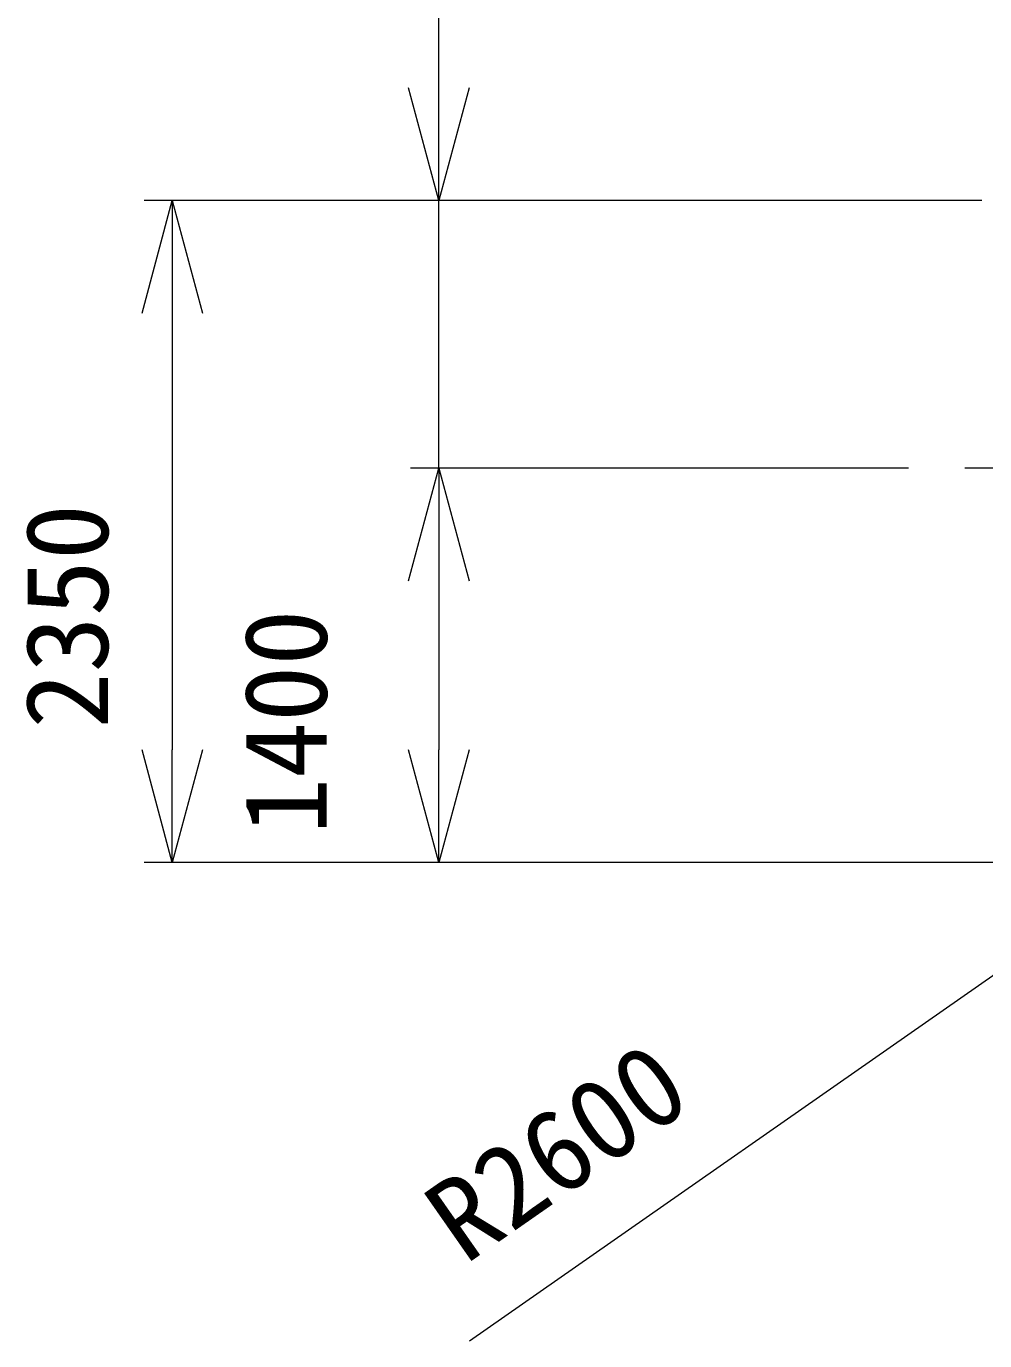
# Model space of a CAD drawing. Units: millimetres, scale not verified. Extents: x -18480 to 221138, y -24305 to 759804.
# Drawn here: x -18310 to -14908, y 17698 to 22365 of the extents above; entities that cross this region are included whole.
import ezdxf
from ezdxf.enums import TextEntityAlignment as Align

# ---------------------------------------------------------------- set-up
doc = ezdxf.new("R2010")
doc.units = ezdxf.units.MM
doc.header["$LTSCALE"] = 40
doc.linetypes.add('CHAIN2', pattern=[12, 9, -1, 1, -1])
doc.layers.add('0-3_12 常用一点鎖線', color=3, linetype='CHAIN2', lineweight=18)
doc.layers.add('0-4_05 寸法', color=7, linetype='Continuous', lineweight=18)
doc.styles.add('ＭＳ ゴシック', font='')
doc.styles.get('ＭＳ ゴシック').set_extended_font_data('MS Gothic')

msp = doc.modelspace()

# ---------------------------------------------------------------- linework, layer by layer
at = {"layer": '0-3_12 常用一点鎖線'}
msp.add_line((5354.21, 20796.13), (-14977.58, 20796.13), dxfattribs=at)
at = {"layer": '0-4_05 寸法'}
for p, q in [((-16845.3, 22146.13), (-16845.3, 23826.13)), ((-16845.3, 21746.13), (-16845.3, 22146.13)), ((-14917.58, 21746.13), (-17891.58, 21746.13)), ((-17791.58, 21746.13), (-17791.58, 21346.13)), ((-14917.58, 21746.13), (-16945.3, 21746.13)), ((-16845.3, 20796.13), (-16845.3, 21746.13)), ((-17791.58, 21346.13), (-17791.58, 19796.13)), ((-15177.58, 20796.13), (-16945.3, 20796.13)), ((-15177.58, 20796.13), (-16945.3, 20796.13)), ((-16845.3, 20796.13), (-16845.3, 20396.13)), ((-16845.3, 20796.13), (-16845.3, 20396.13)), ((-16845.3, 20396.13), (-16845.3, 19796.13)), ((-16845.3, 20396.13), (-16845.3, 19996.13)), ((-17791.58, 19396.13), (-17791.58, 19796.13)), ((-16845.3, 19396.13), (-16845.3, 19796.13)), ((-14687.58, 19396.13), (-17891.58, 19396.13)), ((-14687.58, 19396.13), (-16945.3, 19396.13)), ((-16736.77, 17698.12), (-14757.72, 19079.25))]:
    msp.add_line(p, q, dxfattribs=at)
for points in [[(-16738.12, 22146.13), (-16845.3, 21746.13), (-16952.48, 22146.13)], [(-17898.76, 21346.13), (-17791.58, 21746.13), (-17684.4, 21346.13)], [(-16952.48, 20396.13), (-16845.3, 20796.13), (-16738.12, 20396.13)], [(-16952.48, 20396.13), (-16845.3, 20796.13), (-16738.12, 20396.13)], [(-17684.4, 19796.13), (-17791.58, 19396.13), (-17898.76, 19796.13)], [(-16738.12, 19796.13), (-16845.3, 19396.13), (-16952.48, 19796.13)]]:
    msp.add_lwpolyline(points, dxfattribs=at)

# ---------------------------------------------------------------- texts
at = {"layer": '0-4_05 寸法', "style": 'ＭＳ ゴシック'}
for s, rotation, p in [('2350', 90, (-17931.58, 19871.13)), ('1400', 90, (-17155.3, 19496.13)), ('R2600', 34.91, (-16702.09, 17893.04))]:
    msp.add_text(s, height=293.3, rotation=rotation, dxfattribs=at).set_placement(p, align=Align.BOTTOM_LEFT)

doc.saveas('drawing.dxf')
